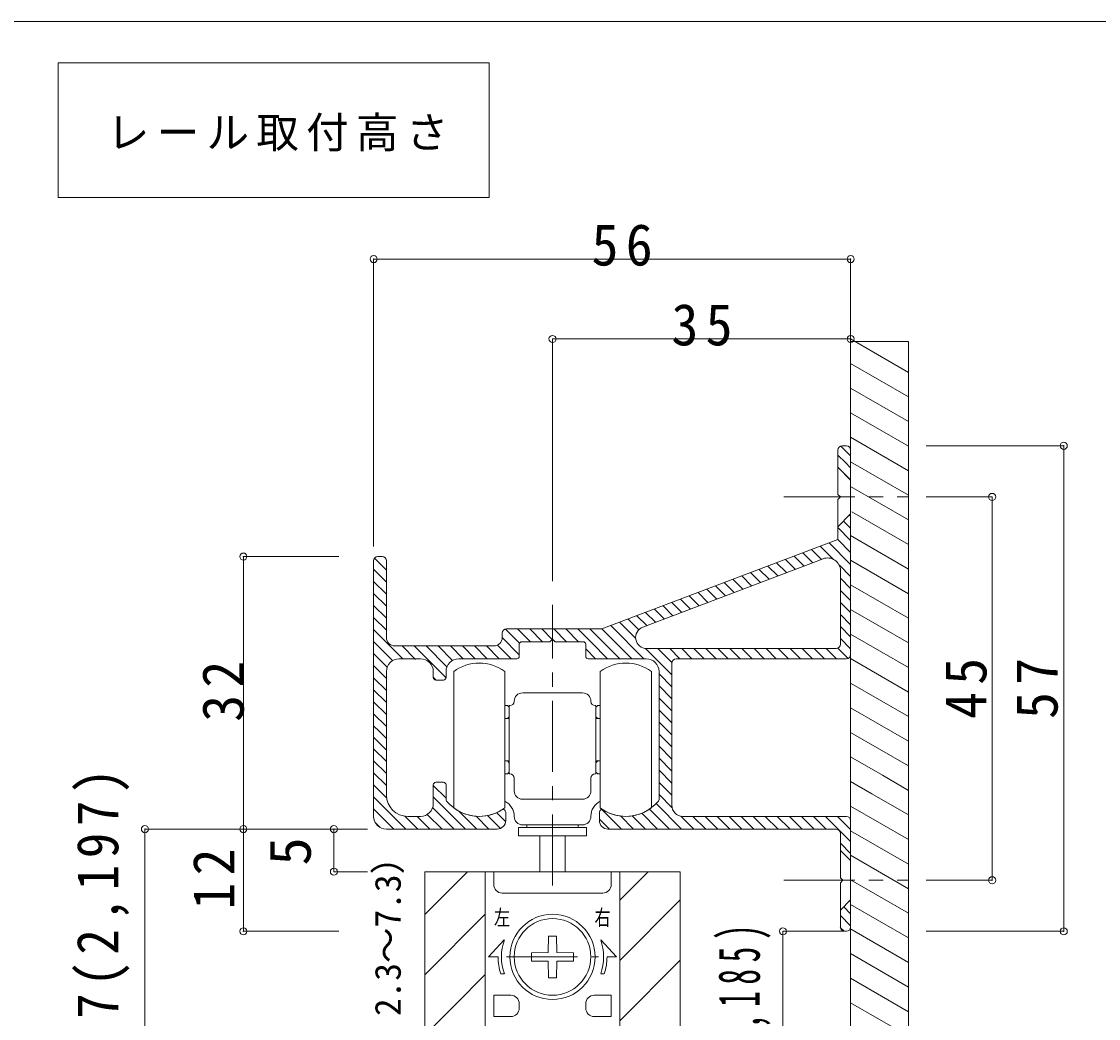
# Model space of a CAD drawing. Units: millimetres at full size, sheet at 1:10, with parts at other scales. Extents: x -2000 to 1900, y -1436 to 1392.
# Drawn here: x -929 to -170, y -867 to -165 of the extents above; entities that cross this region are included whole.
import ezdxf
from ezdxf.enums import TextEntityAlignment as Align

# ---------------------------------------------------------------- set-up
doc = ezdxf.new("R2010")
doc.units = ezdxf.units.MM
doc.header["$LTSCALE"] = 10
doc.header["$PDMODE"] = 32
doc.header["$PDSIZE"] = 5
doc.linetypes.add('CHAIN1', pattern=[8, 5, -1, 1, -1])
for name, color, linetype, lineweight in [('0-1_通り芯', 4, 'CHAIN1', 9), ('0-3_仕上げ', 2, 'Continuous', 9), ('0-6_扉', 6, 'Continuous', 9), ('0-7_金物', 7, 'Continuous', 9), ('0-A_文字', 7, 'Continuous', 9), ('0-B_寸法', 7, 'Continuous', 9), ('0-C_ハッチ', 3, 'Continuous', 9), ('0-D_穴', 7, 'Continuous', 9), ('F-1_図枠', 6, 'Continuous', 9)]:
    doc.layers.add(name, color=color, linetype=linetype, lineweight=lineweight)
doc.styles.add('ＭＳ ゴシック', font='')
doc.styles.get('ＭＳ ゴシック').set_extended_font_data('MS Gothic')

msp = doc.modelspace()

# ---------------------------------------------------------------- linework, layer by layer
at = {"layer": '0-1_通り芯'}
for p, q in [((-392.13, -499.54), (-304.66, -499.54)), ((-554.97, -773.26), (-554.97, -575.53)), ((-392.13, -769.54), (-304.66, -769.54)), ((-587.37, -823.54), (-522.57, -823.54))]:
    msp.add_line(p, q, dxfattribs=at)
at = {"layer": '0-3_仕上げ'}
msp.add_line((-344.97, -390.08), (-344.97, -1018.15), dxfattribs=at)
msp.add_lwpolyline([(-344.97, -390.08), (-304.19, -390.08), (-304.19, -998.76)], dxfattribs=at)
at = {"layer": '0-6_扉'}
for p, q in [((-644.97, -763.54), (-644.97, -1065.38)), ((-464.97, -763.54), (-644.97, -763.54)), ((-464.97, -1038.23), (-464.97, -763.54))]:
    msp.add_line(p, q, dxfattribs=at)
at = {"layer": '0-7_金物'}
for p, q in [((-350.97, -463.54), (-347.97, -463.54)), ((-344.97, -466.54), (-344.97, -610.54)), ((-353.97, -529.54), (-520.17, -592.54)), ((-680.97, -724.54), (-680.97, -544.54)), ((-674.97, -541.54), (-677.97, -541.54)), ((-671.97, -598.54), (-671.97, -544.54)), ((-364.36, -543.1), (-491.37, -591.24)), ((-352.17, -551.52), (-352.17, -603.34)), ((-590.37, -595.54), (-590.37, -598.54)), ((-554.97, -592.54), (-587.37, -592.54)), ((-520.17, -592.54), (-554.97, -592.54)), ((-596.37, -604.54), (-665.97, -604.54)), ((-578.37, -611.74), (-578.37, -603.34)), ((-556.77, -601.54), (-576.57, -601.54)), ((-533.37, -601.54), (-553.17, -601.54)), ((-531.57, -603.34), (-531.57, -611.74)), ((-488.61, -606.34), (-355.17, -606.34)), ((-647.97, -613.54), (-662.97, -613.54)), ((-580.17, -613.54), (-620.97, -613.54)), ((-488.97, -613.54), (-529.77, -613.54)), ((-467.97, -613.54), (-347.97, -613.54)), ((-470.97, -716.74), (-470.97, -616.54)), ((-671.97, -709.54), (-671.97, -622.54)), ((-638.97, -626.74), (-638.97, -622.54)), ((-631.77, -628.54), (-637.17, -628.54)), ((-629.97, -626.74), (-629.97, -622.54)), ((-624.57, -622.54), (-624.57, -718.54)), ((-588.57, -622.54), (-588.57, -670.54)), ((-521.37, -622.54), (-521.37, -670.54)), ((-485.37, -718.54), (-485.37, -622.54)), ((-479.97, -622.54), (-479.97, -712.67)), ((-575.97, -637.54), (-554.97, -637.54)), ((-533.97, -637.54), (-554.97, -637.54)), ((-588.57, -646.54), (-586.77, -646.54)), ((-585.57, -647.74), (-586.77, -646.54)), ((-585.57, -646.54), (-585.57, -670.54)), ((-584.97, -646.54), (-585.57, -646.54)), ((-524.97, -646.54), (-524.37, -646.54)), ((-524.37, -646.54), (-524.37, -670.54)), ((-524.37, -647.74), (-523.17, -646.54)), ((-521.37, -646.54), (-523.17, -646.54)), ((-588.57, -655.54), (-585.57, -655.54)), ((-586.77, -655.54), (-585.57, -654.34)), ((-523.17, -655.54), (-524.37, -654.34)), ((-521.37, -655.54), (-524.37, -655.54)), ((-471.49, -658.18), (-470.97, -658.69)), ((-588.57, -670.54), (-588.57, -718.54)), ((-585.57, -694.54), (-585.57, -670.54)), ((-524.37, -694.54), (-524.37, -670.54)), ((-521.37, -670.54), (-521.37, -718.54)), ((-588.57, -685.54), (-585.57, -685.54)), ((-585.57, -686.74), (-586.77, -685.54)), ((-524.37, -686.74), (-523.17, -685.54)), ((-521.37, -685.54), (-524.37, -685.54)), ((-588.57, -694.54), (-586.77, -694.54)), ((-585.57, -693.34), (-586.77, -694.54)), ((-584.97, -694.54), (-585.57, -694.54)), ((-581.97, -706.54), (-581.97, -697.54)), ((-527.97, -706.54), (-527.97, -697.54)), ((-524.97, -694.54), (-524.37, -694.54)), ((-524.37, -693.34), (-523.17, -694.54)), ((-521.37, -694.54), (-523.17, -694.54)), ((-638.97, -715.54), (-638.97, -702.34)), ((-631.77, -700.54), (-637.17, -700.54)), ((-629.97, -712.67), (-629.97, -702.34)), ((-575.97, -712.54), (-554.97, -712.54)), ((-533.97, -712.54), (-554.97, -712.54)), ((-647.97, -724.54), (-656.97, -724.54)), ((-587.97, -727.54), (-587.97, -721.54)), ((-521.97, -721.54), (-521.97, -727.54)), ((-347.97, -724.54), (-463.17, -724.54)), ((-344.97, -727.54), (-344.97, -802.54)), ((-593.97, -733.54), (-671.97, -733.54)), ((-578.97, -732.34), (-530.97, -732.34)), ((-554.97, -730.54), (-575.97, -730.54)), ((-572.97, -730.54), (-572.97, -732.34)), ((-554.97, -730.54), (-533.97, -730.54)), ((-536.97, -730.54), (-536.97, -732.34)), ((-530.97, -732.34), (-530.97, -738.34)), ((-355.17, -733.54), (-515.97, -733.54)), ((-563.97, -754.54), (-563.97, -738.34)), ((-545.97, -754.54), (-545.97, -738.34)), ((-352.17, -736.54), (-352.17, -767.74)), ((-563.97, -754.54), (-563.97, -763.54)), ((-545.97, -754.54), (-545.97, -763.54)), ((-602.37, -763.54), (-602.37, -972.94)), ((-507.57, -763.54), (-602.37, -763.54)), ((-596.37, -763.54), (-596.37, -772.54)), ((-513.57, -763.54), (-513.57, -772.54)), ((-507.57, -763.54), (-507.57, -972.94)), ((-352.17, -771.34), (-352.17, -802.54)), ((-519.57, -778.54), (-590.37, -778.54)), ((-352.38, -802.74), (-349.62, -805.5)), ((-558.09, -820.42), (-557.89, -808.84)), ((-557.89, -808.84), (-552.06, -808.84)), ((-551.86, -820.42), (-552.06, -808.84)), ((-347.97, -805.54), (-349.17, -805.54)), ((-558.09, -820.42), (-569.67, -820.62)), ((-569.67, -826.45), (-569.67, -820.62)), ((-558.09, -826.66), (-569.67, -826.45)), ((-558.09, -826.66), (-557.89, -838.24)), ((-551.86, -826.66), (-552.06, -838.24)), ((-551.86, -820.42), (-540.27, -820.62)), ((-551.86, -826.66), (-540.27, -826.45)), ((-540.27, -820.62), (-540.27, -826.45)), ((-552.06, -838.24), (-557.89, -838.24))]:
    msp.add_line(p, q, dxfattribs=at)
for points in [[(-353.97, -529.54), (-353.97, -501.34), (-352.17, -499.54), (-353.97, -497.74), (-353.97, -466.54)], [(-578.97, -732.34), (-578.97, -738.34), (-530.97, -738.34)], [(-352.17, -771.34), (-350.37, -769.54), (-352.17, -767.74)]]:
    msp.add_lwpolyline(points, dxfattribs=at)
for radius in [30, 27]:
    msp.add_circle((-554.97, -823.54), radius, dxfattribs=at)
for centre, radius, start, end in [((-350.97, -466.54), 3, 90, 180), ((-347.97, -466.54), 3, 0, 90), ((-677.97, -544.54), 3, 90, 180), ((-674.97, -544.54), 3, 0, 90), ((-665.97, -598.54), 6, 180, 270), ((-596.37, -598.54), 6, 270, 0), ((-587.37, -595.54), 3, 90, 180), ((-576.57, -603.34), 1.8, 90, 180), ((-533.37, -603.34), 1.8, 0, 90), ((-355.17, -603.34), 3, 270, 0), ((-662.97, -622.54), 9, 90, 180), ((-647.97, -622.54), 9, 0, 90), ((-620.97, -622.54), 9, 90, 180), ((-580.17, -611.74), 1.8, 270, 0), ((-529.77, -611.74), 1.8, 180, 270), ((-488.97, -622.54), 9, 0, 90), ((-467.97, -616.54), 3, 90, 180), ((-347.97, -610.54), 3, 270, 0), ((-606.57, -646.54), 30, 53.1301, 126.8699), ((-503.37, -646.54), 30, 53.1301, 126.8699), ((-631.77, -626.74), 1.8, 270, 0), ((-584.97, -643.54), 3, 270, 0), ((-575.97, -643.54), 6, 90, 180), ((-533.97, -643.54), 6, 0, 90), ((-524.97, -643.54), 3, 180, 270), ((-584.97, -697.54), 3, 0, 90), ((-524.97, -697.54), 3, 90, 180), ((-637.17, -702.34), 1.8, 90, 180), ((-631.77, -702.34), 1.8, 0, 90), ((-656.97, -709.54), 15, 180, 270), ((-575.97, -706.54), 6, 180, 270), ((-533.97, -706.54), 6, 270, 0), ((-481.77, -712.67), 1.8, 319.99225, 0), ((-647.97, -715.54), 9, 270, 0), ((-606.57, -694.54), 30, 220.00775, 270), ((-606.57, -694.54), 30, 233.1301, 306.8699), ((-606.57, -694.54), 30, 270, 301.89079), ((-589.77, -721.54), 1.8, 0, 121.89079), ((-593.97, -724.54), 12, 0, 63.25632), ((-515.97, -724.54), 12, 116.74368, 180), ((-520.17, -721.54), 1.8, 58.10921, 180), ((-503.37, -694.54), 30, 233.1301, 306.8699), ((-503.37, -694.54), 30, 238.10921, 269.91694), ((-503.37, -694.54), 30, 269.91694, 319.99225), ((-463.17, -716.74), 7.8, 180, 270), ((-671.97, -724.54), 9, 180, 270), ((-593.97, -727.54), 6, 270, 0), ((-575.97, -724.54), 6, 180, 270), ((-533.97, -724.54), 6, 270, 0), ((-515.97, -727.54), 6, 180, 270), ((-347.97, -727.54), 3, 0, 90), ((-355.17, -736.54), 3, 0, 90), ((-590.37, -772.54), 6, 180, 270), ((-519.57, -772.54), 6, 270, 0), ((-349.17, -802.54), 3, 180, 270), ((-347.97, -802.54), 3, 270, 0)]:
    msp.add_arc(centre, radius, start, end, dxfattribs=at)
at = {"layer": '0-A_文字'}
for p, q in [((-903.28, -288.72), (-903.28, -193.71)), ((-903.28, -193.71), (-599.5, -193.71)), ((-599.5, -193.71), (-599.5, -288.72)), ((-599.5, -288.72), (-903.28, -288.72)), ((-588.92, -811.54), (-599.97, -823.54)), ((-521.03, -811.54), (-509.97, -823.54)), ((-593.37, -823.54), (-599.97, -823.54)), ((-516.57, -823.54), (-509.97, -823.54)), ((-588.92, -835.54), (-591.45, -835.54)), ((-521.03, -835.54), (-518.5, -835.54))]:
    msp.add_line(p, q, dxfattribs=at)
for radius, start, end in [(36, 160.52878, 199.47122), (36, 340.52878, 19.47122), (38.4, 180, 198.20996), (38.4, 341.79004, 0)]:
    msp.add_arc((-554.97, -823.54), radius, start, end, dxfattribs=at)
at = {"layer": '0-B_寸法', "color": 4}
for p, q in [((-344.97, -332.02), (-680.97, -332.02)), ((-680.97, -332.02), (-680.97, -534.35)), ((-344.97, -332.02), (-344.97, -388.26)), ((-344.97, -388.26), (-554.97, -388.26)), ((-554.97, -388.26), (-554.97, -558.89)), ((-344.97, -388.26), (-344.97, -446.43)), ((-194.88, -463.54), (-291.84, -463.54)), ((-194.88, -463.54), (-194.88, -805.54)), ((-245.3, -499.54), (-291.84, -499.54)), ((-245.3, -499.54), (-245.3, -769.54)), ((-772.72, -733.54), (-772.72, -541.54)), ((-772.72, -541.54), (-705.55, -541.54)), ((-842.09, -733.54), (-842.09, -1048.29)), ((-842.09, -733.54), (-772.72, -733.54)), ((-772.72, -733.54), (-685.22, -733.54)), ((-772.72, -805.54), (-772.72, -733.54)), ((-708.94, -733.54), (-708.94, -763.54)), ((-708.94, -763.54), (-685.22, -763.54)), ((-245.3, -769.54), (-291.84, -769.54)), ((-772.72, -805.54), (-705.55, -805.54)), ((-392.67, -805.54), (-349.62, -805.54)), ((-392.67, -805.54), (-392.67, -1048.29)), ((-194.88, -805.54), (-291.84, -805.54))]:
    msp.add_line(p, q, dxfattribs=at)
at = {"layer": '0-B_寸法'}
for p in [(-680.97, -332.02), (-344.97, -332.02), (-554.97, -388.26), (-344.97, -388.26), (-194.88, -463.54), (-245.3, -499.54), (-772.72, -541.54), (-842.09, -733.54), (-772.72, -733.54), (-708.94, -733.54), (-708.94, -763.54), (-245.3, -769.54), (-772.72, -805.54), (-392.67, -805.54), (-194.88, -805.54)]:
    msp.add_point(p, dxfattribs=at)
at = {"layer": '0-C_ハッチ', "color": 7}
for p, q in [((-344.97, -388.26), (-304.19, -411.8)), ((-344.97, -405.58), (-304.19, -429.12)), ((-344.97, -422.9), (-304.19, -446.44)), ((-344.97, -440.22), (-304.19, -463.77)), ((-344.97, -457.54), (-304.19, -481.09)), ((-344.97, -474.86), (-304.19, -498.41)), ((-344.97, -487.54), (-353.97, -478.54)), ((-344.97, -492.18), (-304.19, -515.73)), ((-344.97, -511.54), (-353.97, -520.54)), ((-344.09, -510.01), (-304.19, -533.05)), ((-344.97, -526.82), (-304.19, -550.37)), ((-344.97, -544.14), (-304.19, -567.69)), ((-344.97, -561.46), (-304.19, -585.01)), ((-344.97, -578.78), (-304.19, -602.33)), ((-344.97, -596.1), (-304.19, -619.65)), ((-653.97, -613.54), (-650.97, -613.54)), ((-344.97, -613.42), (-304.19, -636.97)), ((-344.97, -630.74), (-304.19, -654.29)), ((-344.97, -648.06), (-304.19, -671.61)), ((-344.97, -665.38), (-304.19, -688.93)), ((-344.97, -682.7), (-322.6, -695.62)), ((-322.6, -695.62), (-304.19, -706.25)), ((-344.97, -700.02), (-330.1, -708.61)), ((-330.1, -708.61), (-304.19, -723.57)), ((-344.97, -717.35), (-304.19, -740.89)), ((-344.97, -734.67), (-304.19, -758.21)), ((-344.97, -755.74), (-352.17, -748.54)), ((-344.97, -751.99), (-304.19, -775.53)), ((-344.97, -769.31), (-304.19, -792.85)), ((-344.97, -783.34), (-352.17, -790.54)), ((-344.97, -786.63), (-304.19, -810.18)), ((-345.59, -803.6), (-304.19, -827.5)), ((-344.97, -821.27), (-304.19, -844.82)), ((-344.97, -838.59), (-304.19, -862.14)), ((-344.97, -855.91), (-304.19, -879.46))]:
    msp.add_line(p, q, dxfattribs=at)
at = {"layer": '0-C_ハッチ'}
for p, q in [((-348.71, -475.32), (-353.97, -470.05)), ((-344.97, -470.57), (-351.87, -463.67)), ((-344.97, -479.05), (-348.71, -475.32)), ((-353.86, -478.82), (-345.06, -487.62)), ((-344.97, -487.54), (-352.95, -479.56)), ((-345.79, -512.35), (-344.97, -513.16)), ((-353.97, -521.13), (-344.97, -530.13)), ((-350.03, -516.59), (-344.97, -521.65)), ((-354.03, -529.56), (-344.97, -538.62)), ((-372.49, -536.56), (-365.51, -543.54)), ((-366.34, -534.22), (-357.05, -543.52)), ((-360.19, -531.89), (-344.97, -547.1)), ((-680.33, -542.68), (-671.97, -551.03)), ((-397.1, -545.89), (-390.13, -552.87)), ((-390.95, -543.55), (-383.97, -550.53)), ((-384.8, -541.22), (-377.82, -548.2)), ((-378.65, -538.89), (-371.67, -545.87)), ((-680.97, -550.52), (-671.97, -559.52)), ((-415.56, -552.88), (-408.58, -559.86)), ((-409.41, -550.55), (-402.43, -557.53)), ((-403.26, -548.22), (-396.28, -555.2)), ((-353.18, -547.39), (-344.97, -555.59)), ((-680.97, -559), (-671.97, -568)), ((-434.02, -559.88), (-427.04, -566.86)), ((-427.87, -557.55), (-420.89, -564.53)), ((-421.72, -555.22), (-414.74, -562.2)), ((-352.17, -556.88), (-344.97, -564.08)), ((-680.97, -567.49), (-671.97, -576.49)), ((-452.48, -566.88), (-445.5, -573.86)), ((-446.33, -564.55), (-439.35, -571.52)), ((-440.18, -562.21), (-433.2, -569.19)), ((-352.17, -565.36), (-344.97, -572.56)), ((-680.97, -575.97), (-671.97, -584.97)), ((-477.09, -576.21), (-470.11, -583.19)), ((-470.94, -573.87), (-463.96, -580.85)), ((-464.79, -571.54), (-457.81, -578.52)), ((-458.63, -569.21), (-451.65, -576.19)), ((-352.17, -573.85), (-344.97, -581.05)), ((-495.55, -583.2), (-488.57, -590.18)), ((-489.4, -580.87), (-482.42, -587.85)), ((-483.25, -578.54), (-476.27, -585.52)), ((-352.17, -582.33), (-344.97, -589.53)), ((-680.97, -584.46), (-671.97, -593.46)), ((-514.01, -590.2), (-490.67, -613.54)), ((-507.86, -587.87), (-496.36, -599.36)), ((-501.7, -585.54), (-494.17, -593.07)), ((-352.17, -590.82), (-344.97, -598.02)), ((-680.97, -592.94), (-660.38, -613.54)), ((-590.45, -598.61), (-578.37, -610.69)), ((-587.98, -592.6), (-578.14, -602.44)), ((-579.56, -592.54), (-570.56, -601.54)), ((-571.07, -592.54), (-562.07, -601.54)), ((-562.59, -592.54), (-555.18, -599.94)), ((-554.1, -592.54), (-545.1, -601.54)), ((-545.62, -592.54), (-536.62, -601.54)), ((-537.13, -592.54), (-527.53, -602.14)), ((-528.64, -592.54), (-507.64, -613.54)), ((-520.16, -592.53), (-499.16, -613.54)), ((-680.97, -601.43), (-667.59, -614.81)), ((-660.89, -604.54), (-651.43, -614)), ((-652.41, -604.54), (-630.09, -626.85)), ((-643.92, -604.54), (-629.31, -619.15)), ((-635.44, -604.54), (-625.32, -614.66)), ((-626.95, -604.54), (-617.95, -613.54)), ((-618.47, -604.54), (-609.47, -613.54)), ((-609.98, -604.54), (-600.98, -613.54)), ((-601.5, -604.54), (-592.5, -613.54)), ((-593.66, -603.89), (-584.01, -613.54)), ((-531.57, -606.58), (-524.62, -613.54)), ((-527.53, -602.14), (-516.13, -613.54)), ((-489.43, -606.29), (-470.97, -624.75)), ((-480.9, -606.34), (-470.96, -616.28)), ((-472.42, -606.34), (-465.22, -613.54)), ((-463.93, -606.34), (-456.73, -613.54)), ((-455.45, -606.34), (-448.25, -613.54)), ((-446.96, -606.34), (-439.76, -613.54)), ((-438.48, -606.34), (-431.28, -613.54)), ((-429.99, -606.34), (-422.79, -613.54)), ((-421.51, -606.34), (-414.31, -613.54)), ((-413.02, -606.34), (-405.82, -613.54)), ((-404.54, -606.34), (-397.34, -613.54)), ((-396.05, -606.34), (-388.85, -613.54)), ((-387.57, -606.34), (-380.37, -613.54)), ((-379.08, -606.34), (-371.88, -613.54)), ((-370.59, -606.34), (-363.39, -613.54)), ((-362.11, -606.34), (-354.91, -613.54)), ((-353.91, -606.06), (-346.71, -613.26)), ((-352.17, -599.3), (-344.97, -606.5)), ((-680.97, -609.91), (-671.43, -619.46)), ((-680.97, -618.4), (-671.97, -627.4)), ((-680.97, -626.88), (-671.97, -635.88)), ((-638.97, -626.46), (-636.89, -628.54)), ((-479.97, -624.24), (-470.97, -633.24)), ((-680.97, -635.37), (-671.97, -644.37)), ((-479.97, -632.72), (-470.97, -641.72)), ((-680.97, -643.85), (-671.97, -652.85)), ((-479.97, -641.21), (-470.97, -650.21)), ((-680.97, -652.34), (-671.97, -661.34)), ((-479.97, -649.69), (-470.97, -658.69)), ((-479.97, -658.18), (-470.97, -667.18)), ((-680.97, -660.82), (-676.95, -664.85)), ((-676.95, -664.85), (-671.97, -669.82)), ((-479.97, -666.66), (-470.97, -675.66)), ((-680.96, -668.86), (-671.97, -677.85)), ((-680.97, -676.87), (-671.97, -685.87)), ((-479.97, -675.15), (-470.97, -684.15)), ((-680.97, -685.36), (-671.97, -694.36)), ((-479.97, -683.63), (-470.97, -692.63)), ((-680.97, -693.84), (-671.97, -702.84)), ((-479.97, -692.12), (-470.97, -701.12)), ((-680.97, -702.33), (-671.85, -711.45)), ((-638.97, -702.82), (-629.97, -711.82)), ((-479.97, -700.6), (-470.97, -709.6)), ((-680.97, -710.81), (-658.25, -733.54)), ((-638.97, -710.85), (-616.29, -733.54)), ((-479.97, -709.09), (-470.83, -718.23)), ((-680.97, -719.3), (-666.74, -733.54)), ((-639.44, -718.4), (-624.31, -733.54)), ((-521.41, -718.57), (-506.44, -733.54)), ((-486.62, -719.42), (-472.5, -733.54)), ((-481.98, -715.57), (-464.01, -733.54)), ((-658.89, -724.41), (-649.77, -733.54)), ((-650.28, -724.54), (-641.28, -733.54)), ((-643.18, -723.15), (-632.8, -733.54)), ((-620.91, -720.89), (-608.26, -733.54)), ((-608.86, -724.45), (-599.78, -733.54)), ((-600.84, -723.98), (-591.73, -733.1)), ((-594.39, -721.95), (-588.39, -727.95)), ((-521.97, -726.49), (-514.92, -733.54)), ((-507.2, -724.29), (-497.95, -733.54)), ((-498.82, -724.19), (-489.47, -733.54)), ((-492.16, -722.36), (-480.98, -733.54)), ((-464.67, -724.39), (-455.53, -733.54)), ((-456.04, -724.54), (-447.04, -733.54)), ((-447.56, -724.54), (-438.56, -733.54)), ((-439.07, -724.54), (-430.07, -733.54)), ((-430.59, -724.54), (-421.59, -733.54)), ((-422.1, -724.54), (-413.1, -733.54)), ((-413.62, -724.54), (-404.62, -733.54)), ((-405.13, -724.54), (-396.13, -733.54)), ((-396.64, -724.54), (-387.64, -733.54)), ((-388.16, -724.54), (-379.16, -733.54)), ((-379.67, -724.54), (-370.67, -733.54)), ((-371.19, -724.54), (-362.19, -733.54)), ((-362.7, -724.54), (-344.97, -742.27)), ((-354.22, -724.54), (-344.97, -733.78)), ((-679.83, -728.93), (-676.37, -732.39)), ((-352.17, -743.55), (-344.97, -750.75)), ((-349.89, -788.26), (-344.97, -793.18)), ((-345.65, -784.02), (-344.97, -784.69)), ((-352.17, -794.46), (-344.97, -801.66))]:
    msp.add_line(p, q, dxfattribs=at)
at = {"layer": '0-C_ハッチ', "color": 6}
for p, q in [((-614.78, -763.54), (-644.97, -793.73)), ((-487.5, -763.54), (-507.57, -783.61)), ((-464.97, -783.44), (-507.57, -826.04)), ((-602.37, -793.56), (-644.97, -836.16)), ((-464.97, -825.87), (-507.57, -868.47)), ((-602.37, -835.99), (-623.63, -857.25)), ((-623.63, -857.25), (-644.97, -878.59))]:
    msp.add_line(p, q, dxfattribs=at)
at = {"layer": '0-C_ハッチ'}
msp.add_lwpolyline([(-553.17, -601.54), (-554.97, -599.74), (-556.77, -601.54)], dxfattribs=at)
for centre, radius, start, end in [((-361.17, -551.52), 9, 0, 110.75978), ((-488.61, -598.54), 7.8, 110.75978, 270), ((-637.17, -626.74), 1.8, 180, 270), ((-628.17, -712.67), 1.8, 180, 220.00775)]:
    msp.add_arc(centre, radius, start, end, dxfattribs=at)
at = {"layer": '0-D_穴'}
for p, q in [((-596.37, -850.54), (-596.37, -865.54)), ((-584.37, -850.54), (-596.37, -850.54)), ((-578.37, -856.54), (-578.37, -859.54)), ((-531.57, -856.54), (-531.57, -859.54)), ((-525.57, -850.54), (-513.57, -850.54)), ((-513.57, -850.54), (-513.57, -865.54)), ((-584.37, -865.54), (-596.37, -865.54)), ((-525.57, -865.54), (-513.57, -865.54))]:
    msp.add_line(p, q, dxfattribs=at)
for centre, start, end in [((-584.37, -856.54), 0, 90), ((-525.57, -856.54), 90, 180), ((-584.37, -859.54), 270, 0), ((-525.57, -859.54), 180, 270)]:
    msp.add_arc(centre, 6, start, end, dxfattribs=at)
at = {"layer": 'F-1_図枠'}
msp.add_line((-2000, -164.67), (747.8, -164.67), dxfattribs=at)

# ---------------------------------------------------------------- texts
at = {"layer": '0-A_文字', "style": 'ＭＳ ゴシック'}
msp.add_text('（調整範囲：2.3～7.3）', height=18.33, rotation=90, dxfattribs=at).set_placement((-656.36, -1015.28), align=Align.BOTTOM_LEFT)
at = {"layer": '0-A_文字', "style": 'ＭＳ ゴシック', "width": 0.75}
for s, p in [('左', (-596.16, -804.61)), ('右', (-525.36, -804.61))]:
    msp.add_text(s, height=11, dxfattribs=at).set_placement(p, align=Align.BOTTOM_LEFT)
at = {"layer": '0-A_文字', "insert": (-868.89, -256.22), "char_height": 21.99, "attachment_point": 7, "style": 'ＭＳ ゴシック'}
msp.add_mtext('\\T1.17;レール取付高さ', dxfattribs=at)
at = {"layer": '0-B_寸法', "style": 'ＭＳ ゴシック'}
msp.add_text('5', height=29.33, rotation=90, dxfattribs=at).set_placement((-716.45, -759.22), align=Align.BOTTOM_LEFT)
at = {"layer": '0-B_寸法', "char_height": 29.33, "attachment_point": 7, "style": 'ＭＳ ゴシック'}
for s, insert in [('\\T1.27;\\W0.95;56', (-527.47, -337.02)), ('\\T1.27;\\W0.95;35', (-471.22, -393.26))]:
    msp.add_mtext(s, dxfattribs=dict(at, insert=insert))
at = {"layer": '0-B_寸法', "char_height": 29.33, "attachment_point": 7, "rotation": 90, "style": 'ＭＳ ゴシック'}
for s, insert in [('\\T1.27;\\W0.95;32', (-772.03, -657.95)), ('\\T1.27;\\W0.95;45', (-248.86, -655.95)), ('\\T1.27;\\W0.95;57', (-198.75, -655.95)), ('\\T1.26;\\W0.9;FL～1,997(2,197)', (-853.01, -1048.29)), ('\\T1.27;\\W0.95;12', (-779.04, -790.25)), ('\\T1.43;\\W0.55;FL～1,985(2,185)', (-401.17, -1047.15))]:
    msp.add_mtext(s, dxfattribs=dict(at, insert=insert))

doc.saveas('drawing.dxf')
